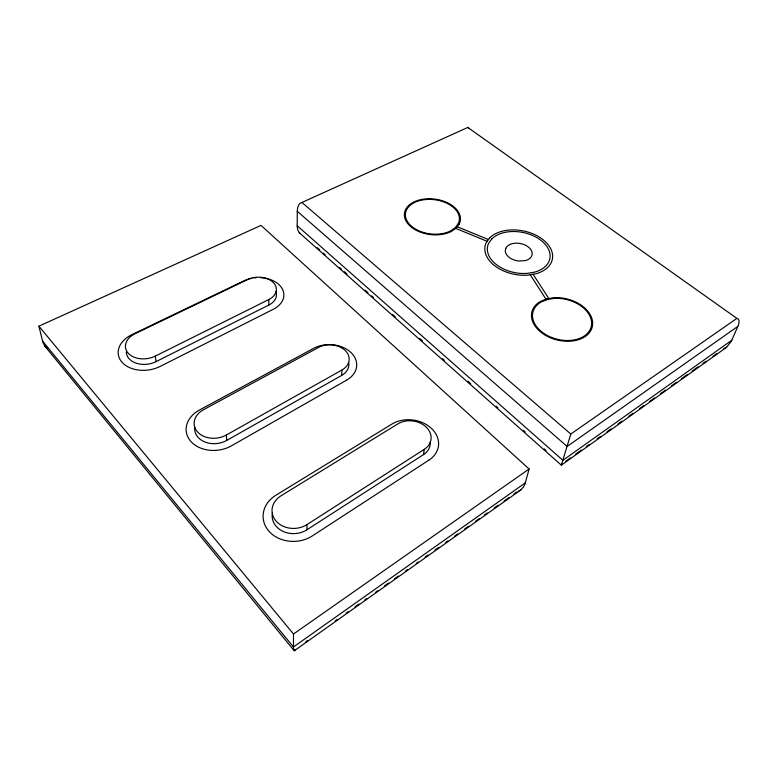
<?xml version="1.0" encoding="UTF-8"?>
<svg xmlns="http://www.w3.org/2000/svg" width="778" height="778" viewBox="0 0 778 778"><rect width="100%" height="100%" fill="white"/><g stroke="black" fill="none" stroke-linecap="round" stroke-linejoin="round"><path stroke-width="1.17" d="M38.9 326.176L293.51 634.012L293.452 647.938L294.347 650.729L520.832 489.916L523.565 486.853L525.033 483.858L529.108 468.998L261.009 225.396L38.9 326.176L42.839 342.155L44.891 346.181L294.113 650.641M467.957 127.553L736.883 318.377C740.578 318.922 738.808 324.134 737.836 326.4L731.291 341.309L726.535 347.319L561.337 465.166L299.355 232.807L297.741 229.85L297.196 226.806L297.274 211.285C297.4 208.037 298.178 203.282 301.932 202.455L468.2 127.271L468.375 127.942M272.426 512.896A21.726 18.108 -2.9 0 0 282.599 531.189A21.726 18.108 -2.9 0 0 306.921 529.779L307.028 524.576L424.302 449.324A20.257 15.842 7.9 0 0 426.208 427.103A20.257 15.842 7.9 0 0 397.879 423.884L281.082 495.761A21.862 18.147 -2.8 0 0 276.297 521.328A21.862 18.147 -2.8 0 0 307.028 524.576M194.763 427.501A20.598 15.745 -6.4 0 0 204.857 441.972A20.598 15.745 -6.4 0 0 226.738 440.416L341.649 375.424L341.931 370.017A19.11 14.014 2.1 0 0 345.189 350.489A19.11 14.014 2.1 0 0 318.513 347.465L203.564 409.685A20.724 15.764 -6.3 0 0 197.563 431.955A20.724 15.764 -6.3 0 0 226.369 435.009L341.931 370.017M306.921 529.779L423.514 454.605L424.302 449.324M561.57 464.203L561.337 465.166L570.809 434.027L736.883 318.377M295.494 649.533L294.609 650.661M731.787 340.258L562.883 460.304L297.167 225.717M565.528 461.383L570.469 457.853M575.419 454.323L581.361 450.092M586.301 446.572L589.277 444.452M597.193 438.811L600.159 436.691M607.083 431.761L611.041 428.941M617.965 424L621.923 421.18M628.848 416.24L632.806 413.419M639.74 408.479L643.698 405.659M649.63 401.429L654.58 397.908M660.512 393.668L665.462 390.148M671.395 385.917L676.345 382.387M681.295 378.857L687.227 374.626M692.177 371.106L698.109 366.876M703.059 363.345L706.025 361.225M712.959 356.295L716.917 353.475M305.676 641.869L307.65 640.469M335.289 620.844L337.263 619.444M346.142 613.142L348.116 611.741M355.021 606.83L358.969 604.029M364.892 599.828L366.866 598.428M375.755 592.116L377.729 590.716M384.633 585.805L388.582 583.004M394.504 578.803L398.453 576.002M405.357 571.091L407.332 569.69M416.22 563.389L418.194 561.979M425.099 557.077L428.065 554.977M434.97 550.065L438.918 547.265M445.823 542.363L447.797 540.963M454.712 536.052L457.668 533.951M464.583 529.05L468.531 526.239M475.436 521.338L479.384 518.537M484.315 515.036L487.281 512.926M494.186 508.024L498.134 505.223M504.056 501.013L508.997 497.512M513.927 494.011L516.884 491.91M525.364 482.817L293.432 647.004L42.518 341.036M737.836 326.4L567.133 446.446L297.274 211.285M293.51 634.012L529.108 468.998M726.535 347.319L723.841 348.534M520.832 489.916L518.595 491.074M126.318 351.87A19.625 13.79 -7.7 0 0 136.335 363.238A19.625 13.79 -7.7 0 0 156.047 361.624L268.877 305.044A18.079 12.419 -1.1 0 0 275.752 291.507M155.308 356.1L268.77 299.569A18.176 12.419 -1 0 0 273.059 282.288A18.176 12.419 -1 0 0 247.871 279.448L135.119 333.674A19.732 13.8 -7.5 0 0 128.205 353.212A19.732 13.8 -7.5 0 0 155.308 356.1L156.047 361.624M457.211 226.709L488.438 239.585M455.782 228.382L487.174 241.345M300.425 233.585L299.355 232.807M47.73 348.729L44.891 346.181M301.932 202.455L570.809 434.027M317.035 247.501L319.768 249.923M323.395 253.142L325.214 254.756M339.762 267.642L341.581 269.256M344.304 271.668L347.037 274.089M365.213 290.194L367.945 292.616M371.583 295.834L373.401 297.449M392.491 314.361L395.214 316.782M419.76 338.527L422.483 340.949M442.488 358.668L444.306 360.282M467.938 381.23L470.661 383.642M496.121 406.204L497.939 407.808M523.39 430.37L525.208 431.975M544.299 448.896L546.117 450.501M533.076 274.245L548.811 298.558M530.207 274.731L545.932 299.151M226.369 435.009L226.738 440.416M268.77 299.569L268.877 305.044M260.542 277.678A25.567 17.563 -1.1 0 1 282.968 290.282A25.567 17.563 -1.1 0 1 273.263 309.294L160.307 366.36A27.755 19.508 -7.7 0 1 122.097 362.344A27.755 19.508 -7.7 0 1 131.881 334.676L243.864 280.848A25.567 17.563 -1.1 0 1 251.819 278.271M253.978 277.931A25.567 17.563 -1.1 0 1 256.147 277.717M348.661 362.48A19.003 14.004 2.1 0 1 341.649 375.424M430.263 441.914A20.14 15.823 7.9 0 1 423.514 454.605M505.758 248.367L505.272 250.604A13.596 8.782 10.9 0 0 518.731 261.038L525.52 260.572A13.596 8.782 10.9 0 0 528.262 246.937A13.596 8.782 10.9 0 0 507.12 246.393L505.758 248.367M491.832 238.885L488.574 243.446A31.723 20.491 10.9 0 0 496.383 264.598A31.723 20.491 10.9 0 0 527.037 273.399L534.729 272.096A31.723 20.491 10.9 0 0 541.002 240.373A31.723 20.491 10.9 0 0 491.832 238.885M489.683 237.835L486.162 242.755A34.271 22.144 10.9 0 0 494.565 265.638A34.271 22.144 10.9 0 0 527.717 275.159L536.042 273.739A34.271 22.144 10.9 0 0 542.801 239.478A34.271 22.144 10.9 0 0 489.683 237.835M459.195 224.103L456.103 228.158L451.347 231.445A28.183 17.875 7 0 1 406.495 221.818A28.183 17.875 7 0 1 431.1 198.789A28.183 17.875 7 0 1 459.195 224.103M458.193 223.811L455.208 227.721L450.637 230.881A27.133 17.213 7 0 1 407.448 221.604A27.133 17.213 7 0 1 431.168 199.431A27.133 17.213 7 0 1 458.193 223.811M429.077 459.993L312.396 535.886A30.721 25.616 -2.9 0 1 269.091 531.384A30.721 25.616 -2.9 0 1 275.918 495.226L391.937 424.068A28.494 22.377 7.9 0 1 431.693 428.649A28.494 22.377 7.9 0 1 429.077 459.993M346.57 380.189L231.552 445.775A29.136 22.27 -6.4 0 1 190.95 441.525A29.136 22.27 -6.4 0 1 199.469 410.016L313.641 348.34A26.88 19.8 2.1 0 1 351.072 352.629A26.88 19.8 2.1 0 1 346.57 380.189M546.244 299.015L540.088 301.64A31.11 21.123 14 0 0 549.628 337.438A31.11 21.123 14 0 0 592.612 324.854A31.11 21.123 14 0 0 553.421 297.741L546.244 299.015M546.769 299.686L540.827 302.224A30.05 20.393 14 0 0 550.065 336.806A30.05 20.393 14 0 0 591.572 324.64A30.05 20.393 14 0 0 553.712 298.451L546.769 299.686"/></g></svg>
